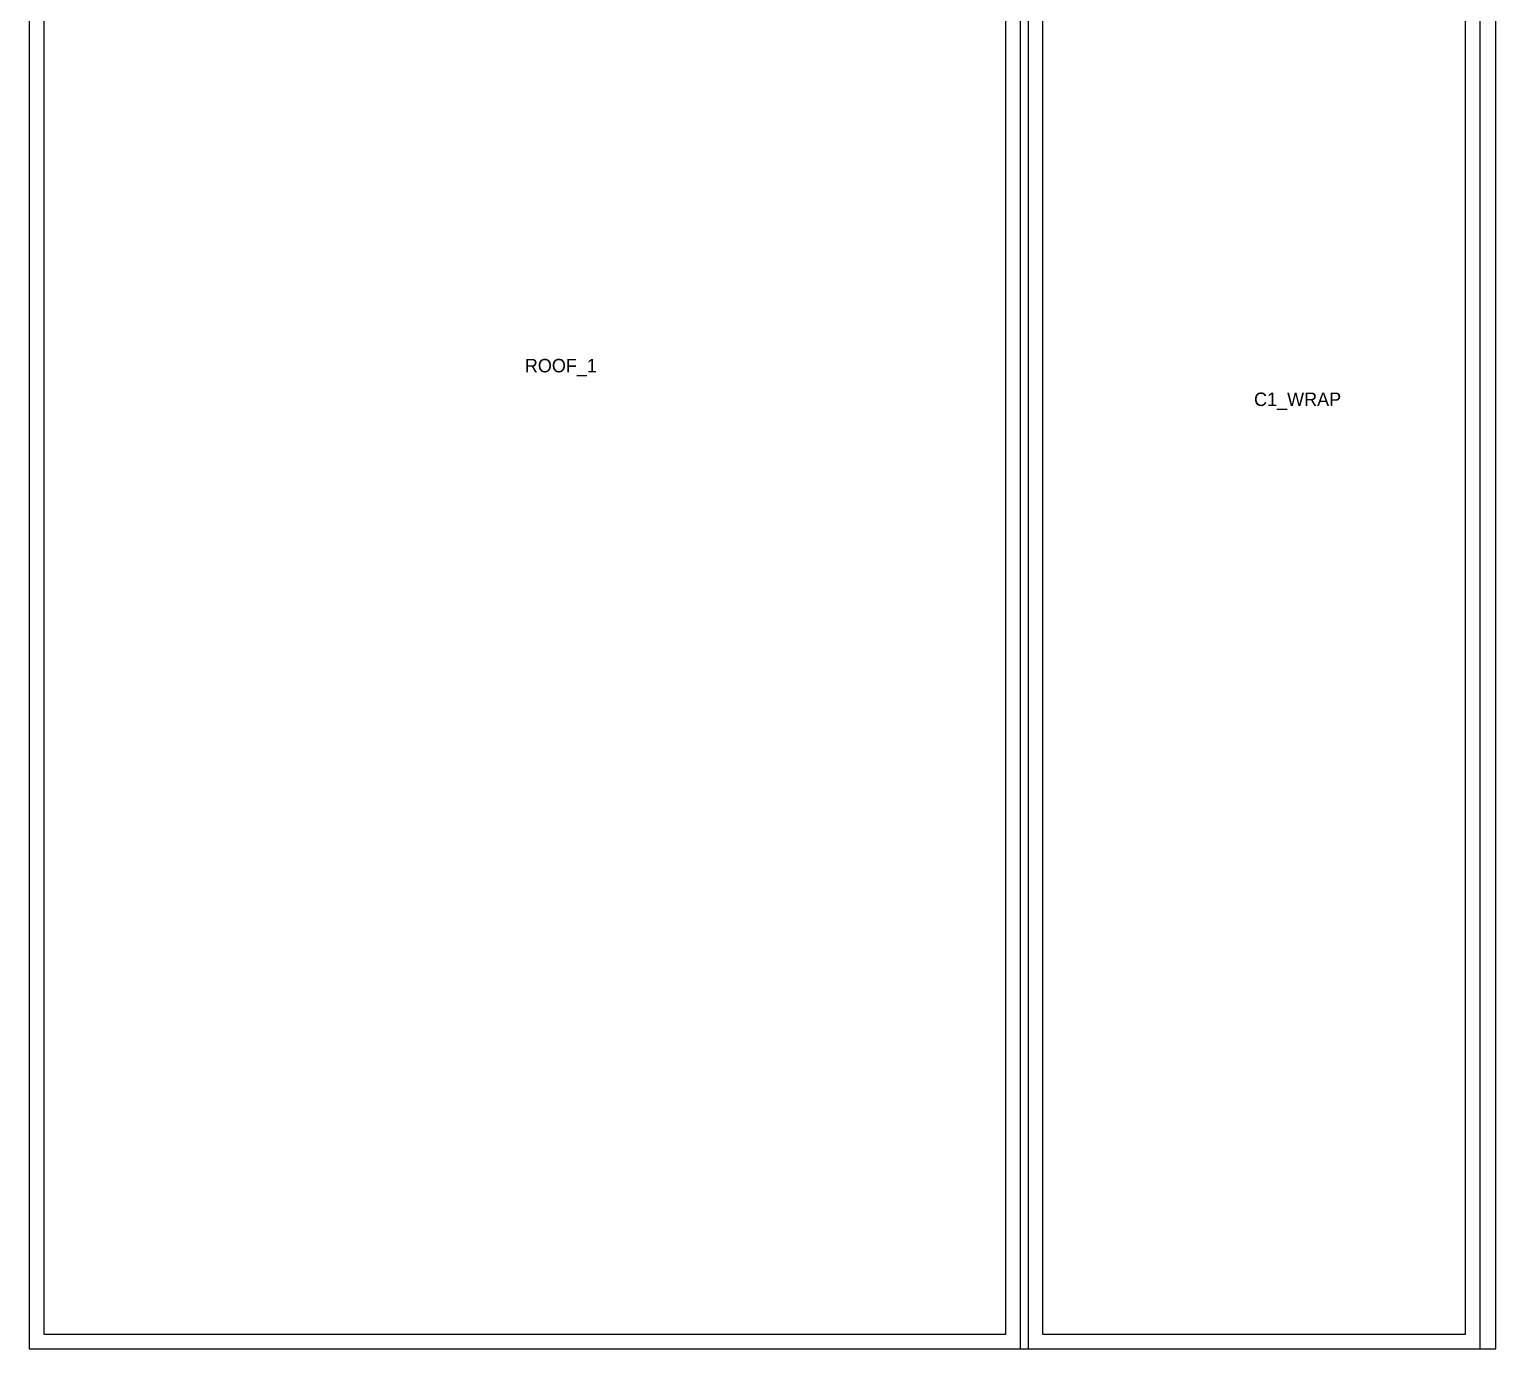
# Model space of a CAD drawing. Header units: millimetres. Extents: x 0 to 8220, y 0 to 2743.
# Drawn here: x 0 to 1524, y 0 to 1372 of the extents above; entities that cross this region are included whole.
import ezdxf

# ---------------------------------------------------------------- set-up
doc = ezdxf.new("R2010")
doc.units = ezdxf.units.MM
for name, color, linetype in [('FABRIC_CUT', 7, 'Continuous'), ('PART_IDS', 7, 'Continuous'), ('SEAM_REFERENCE', 7, 'Continuous'), ('STOCK_DO_NOT_CUT', 7, 'Continuous')]:
    doc.layers.add(name, color=color, linetype=linetype)

msp = doc.modelspace()

# ---------------------------------------------------------------- linework, layer by layer
at = {"layer": 'FABRIC_CUT'}
for points in [[(0, 0), (1030, 0), (1030, 2030), (0, 2030)], [(1038, 0), (1507.8, 0), (1507.8, 1960), (1038, 1960)]]:
    msp.add_lwpolyline(points, close=True, dxfattribs=at)
at = {"layer": 'SEAM_REFERENCE'}
for points in [[(15, 15), (1015, 15), (1015, 2015), (15, 2015)], [(1053, 15), (1492.8, 15), (1492.8, 1945), (1053, 1945)]]:
    msp.add_lwpolyline(points, close=True, dxfattribs=at)
at = {"layer": 'STOCK_DO_NOT_CUT'}
msp.add_lwpolyline([(0, 0), (1524, 0), (1524, 2743.2), (0, 2743.2)], close=True, dxfattribs=at)

# ---------------------------------------------------------------- texts
at = {"layer": 'PART_IDS'}
for s, p in [('ROOF_1', (515, 1015)), ('C1_WRAP', (1272.9, 980))]:
    msp.add_text(s, height=14, dxfattribs=at).set_placement(p)

doc.saveas('drawing.dxf')
